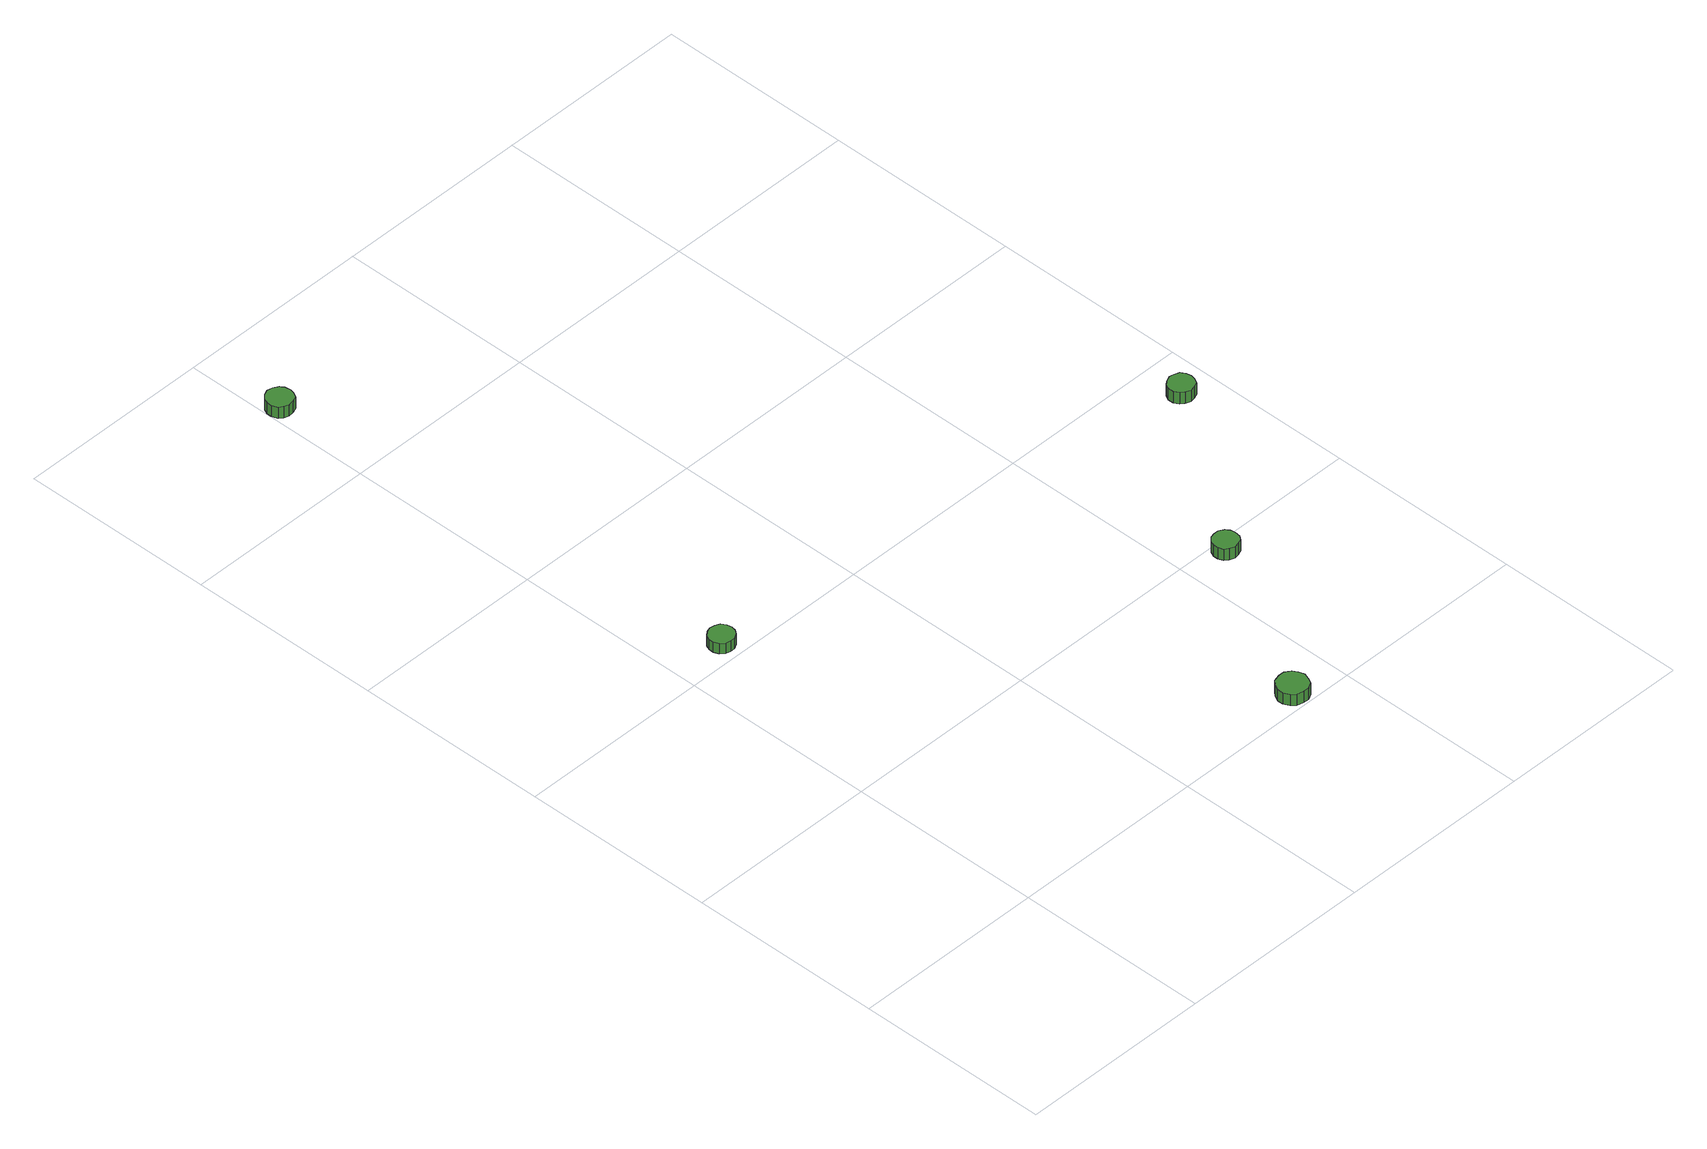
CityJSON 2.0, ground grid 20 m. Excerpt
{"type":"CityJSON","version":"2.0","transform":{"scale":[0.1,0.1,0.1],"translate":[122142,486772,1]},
"CityObjects":{
"tree1":{"type":"SolitaryVegetationObject","attributes":{"function":"something"},"geometry":[{"type":"MultiSurface","lod":"1","boundaries":[[[0,1,2,3,4,5,6,7,8,9,10,11,12,13,14]],[[15,16,17,18,19,20,21,22,23,24,25,26,27,28,29]],[[0,29,28,1]],[[1,28,27,2]],[[2,27,26,3]],[[3,26,25,4]],[[4,25,24,5]],[[5,24,23,6]],[[6,23,22,7]],[[7,22,21,8]],[[8,21,20,9]],[[9,20,19,10]],[[10,19,18,11]],[[11,18,17,12]],[[12,17,16,13]],[[13,16,15,14]],[[14,15,29,0]]]}]},
"tree2":{"type":"SolitaryVegetationObject","attributes":{"function":"something"},"geometry":[{"type":"MultiSurface","lod":"1","boundaries":[[[30,31,32,33,34,35,36,37,38,39,40,41,42,43,44]],[[45,46,47,48,49,50,51,52,53,54,55,56,57,58,59]],[[30,59,58,31]],[[31,58,57,32]],[[32,57,56,33]],[[33,56,55,34]],[[34,55,54,35]],[[35,54,53,36]],[[36,53,52,37]],[[37,52,51,38]],[[38,51,50,39]],[[39,50,49,40]],[[40,49,48,41]],[[41,48,47,42]],[[42,47,46,43]],[[43,46,45,44]],[[44,45,59,30]]]}]},
"tree3":{"type":"SolitaryVegetationObject","attributes":{"function":"something"},"geometry":[{"type":"MultiSurface","lod":"1","boundaries":[[[60,61,62,63,64,65,66,67,68,69,70,71,72,73,74]],[[75,76,77,78,79,80,81,82,83,84,85,86,87,88,89]],[[60,89,88,61]],[[61,88,87,62]],[[62,87,86,63]],[[63,86,85,64]],[[64,85,84,65]],[[65,84,83,66]],[[66,83,82,67]],[[67,82,81,68]],[[68,81,80,69]],[[69,80,79,70]],[[70,79,78,71]],[[71,78,77,72]],[[72,77,76,73]],[[73,76,75,74]],[[74,75,89,60]]]}]},
"tree4":{"type":"SolitaryVegetationObject","attributes":{"function":"something"},"geometry":[{"type":"MultiSurface","lod":"1","boundaries":[[[90,91,92,93,94,95,96,97,98,99,100,101,102,103,104]],[[105,106,107,108,109,110,111,112,113,114,115,116,117,118,119]],[[90,119,118,91]],[[91,118,117,92]],[[92,117,116,93]],[[93,116,115,94]],[[94,115,114,95]],[[95,114,113,96]],[[96,113,112,97]],[[97,112,111,98]],[[98,111,110,99]],[[99,110,109,100]],[[100,109,108,101]],[[101,108,107,102]],[[102,107,106,103]],[[103,106,105,104]],[[104,105,119,90]]]}]},
"tree5":{"type":"SolitaryVegetationObject","attributes":{"function":"something"},"geometry":[{"type":"MultiSurface","lod":"1","boundaries":[[[120,121,122,123,124,125,126,127,128,129,130,131,132,133,134]],[[135,136,137,138,139,140,141,142,143,144,145,146,147,148,149]],[[120,149,148,121]],[[121,148,147,122]],[[122,147,146,123]],[[123,146,145,124]],[[124,145,144,125]],[[125,144,143,126]],[[126,143,142,127]],[[127,142,141,128]],[[128,141,140,129]],[[129,140,139,130]],[[130,139,138,131]],[[131,138,137,132]],[[132,137,136,133]],[[133,136,135,134]],[[134,135,149,120]]]}]}
},
"vertices":[
[65,417,16],[64,422,16],[61,427,16],[56,429,16],[51,430,16],[46,428,16],[42,425,16],[40,420,16],[40,415,16],[42,410,16],[46,406,16],[51,405,16],[56,405,16],[61,408,16],[64,412,16],[64,412,4],[61,408,4],[56,405,4],[51,405,4],[46,406,4],[42,410,4],[40,415,4],[40,420,4],[42,425,4],[46,428,4],[51,430,4],[56,429,4],[61,427,4],[64,422,4],[65,417,4],
[27,909,13],[26,915,13],[23,919,13],[18,922,13],[12,923,13],[7,921,13],[3,917,13],[1,912,13],[1,907,13],[3,901,13],[7,898,13],[12,896,13],[18,897,13],[23,899,13],[26,904,13],[26,904,0],[23,899,0],[18,897,0],[12,896,0],[7,898,0],[3,901,0],[1,907,0],[1,912,0],[3,917,0],[7,921,0],[12,923,0],[18,922,0],[23,919,0],[26,915,0],[27,909,0],
[365,17,14],[363,23,14],[360,28,14],[354,32,14],[348,32,14],[341,30,14],[337,26,14],[334,20,14],[334,14,14],[337,8,14],[341,4,14],[348,2,14],[354,2,14],[360,5,14],[363,11,14],[363,11,1],[360,5,1],[354,2,1],[348,2,1],[341,4,1],[337,8,1],[334,14,1],[334,20,1],[337,26,1],[341,30,1],[348,32,1],[354,32,1],[360,28,1],[363,23,1],[365,17,1],
[457,188,14],[456,193,14],[453,197,14],[448,200,14],[443,200,14],[438,199,14],[434,195,14],[432,190,14],[432,185,14],[434,180,14],[438,177,14],[443,175,14],[448,176,14],[453,178,14],[456,182,14],[456,182,1],[453,178,1],[448,176,1],[443,175,1],[438,177,1],[434,180,1],[432,185,1],[432,190,1],[434,195,1],[438,199,1],[443,200,1],[448,200,1],[453,197,1],[456,193,1],[457,188,1],
[579,357,13],[578,362,13],[575,367,13],[570,369,13],[565,370,13],[560,368,13],[556,365,13],[553,360,13],[553,354,13],[556,349,13],[560,346,13],[565,344,13],[570,345,13],[575,347,13],[578,352,13],[578,352,0],[575,347,0],[570,345,0],[565,344,0],[560,346,0],[556,349,0],[553,354,0],[553,360,0],[556,365,0],[560,368,0],[565,370,0],[570,369,0],[575,367,0],[578,362,0],[579,357,0]
]}
